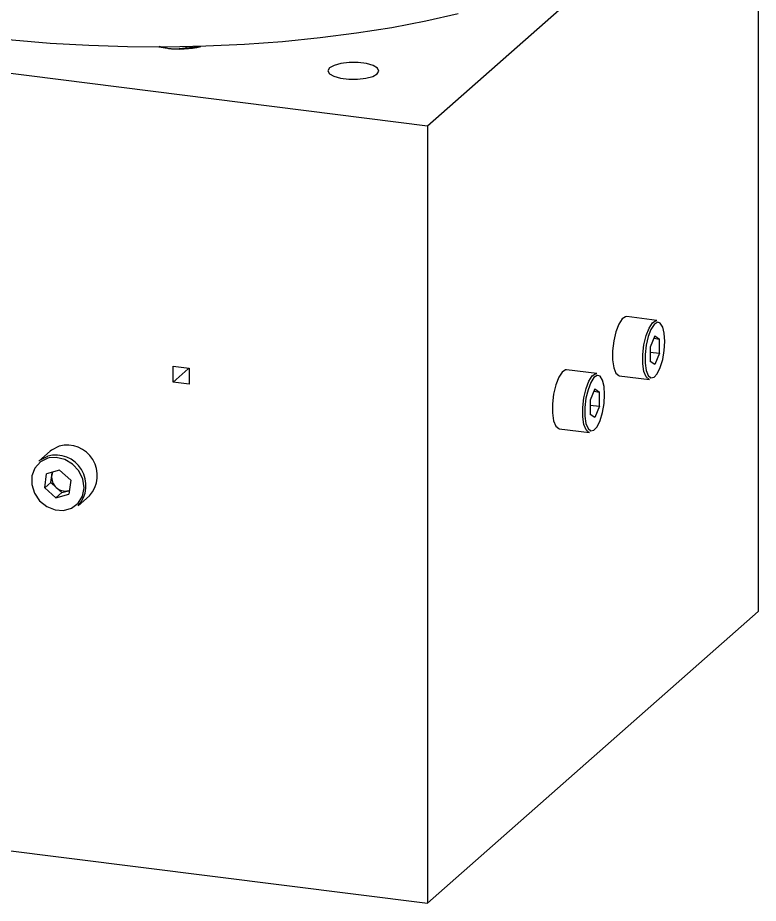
# Model space of a CAD drawing. Header units: millimetres. Extents: x -117 to 822, y -67 to 297.
# Drawn here: x 313.28 to 330.7, y 78.11 to 98.94 of the extents above; entities that cross this region are included whole.
import ezdxf

# ---------------------------------------------------------------- set-up
doc = ezdxf.new("R2010")
doc.units = ezdxf.units.MM

msp = doc.modelspace()

# ---------------------------------------------------------------- linework, layer by layer
at = {"color": 7, "linetype": 'Continuous', "lineweight": 25}
for p, q in [((322.9243, 96.3974), (330.7025, 103.2571)), ((330.7025, 103.2571), (330.7025, 84.9666)), ((316.6073, 98.2664), (316.8007, 98.2188)), ((317.2327, 98.262), (317.2327, 98.2317)), ((317.2327, 98.2317), (317.5902, 98.2618)), ((311.5123, 97.8352), (322.9243, 96.3974)), ((322.9243, 96.3974), (322.9243, 78.1069)), ((328.3189, 91.8163), (327.608, 91.9058)), ((328.2688, 91.4514), (328.1603, 91.1885)), ((328.2688, 91.4514), (328.3774, 91.38)), ((328.2462, 91.3965), (328.3774, 91.38)), ((328.3774, 91.0456), (328.3774, 91.38)), ((328.1603, 91.1885), (328.1603, 90.8541)), ((328.1603, 91.073), (328.3774, 91.0456)), ((328.3774, 91.0456), (328.2688, 90.7827)), ((328.2688, 90.7827), (328.1603, 90.8541)), ((316.9377, 90.3634), (316.9377, 90.7405)), ((316.9377, 90.7405), (317.3118, 90.6934)), ((317.2912, 90.6752), (316.9377, 90.3634)), ((317.2912, 90.6752), (317.2912, 90.696)), ((317.3118, 90.6726), (317.2912, 90.6752)), ((317.3118, 90.6934), (317.3118, 90.3163)), ((326.9047, 90.569), (326.1938, 90.6586)), ((327.433, 90.5168), (328.1439, 90.4272)), ((317.3118, 90.3163), (316.9377, 90.3634)), ((326.8546, 90.2042), (326.7461, 89.9412)), ((326.8546, 90.2042), (326.9632, 90.1327)), ((326.832, 90.1493), (326.9632, 90.1327)), ((326.9632, 89.7984), (326.9632, 90.1327)), ((326.7461, 89.9412), (326.7461, 89.6069)), ((326.7461, 89.8258), (326.9632, 89.7984)), ((326.9632, 89.7984), (326.8546, 89.5355)), ((326.8546, 89.5355), (326.7461, 89.6069)), ((326.0188, 89.2696), (326.7297, 89.18)), ((314.0426, 88.7435), (313.7739, 88.5065)), ((313.9162, 87.88), (313.9598, 88.206)), ((314.2663, 88.295), (313.9598, 88.206)), ((314.0576, 88.0048), (314.0794, 88.1677)), ((314.0794, 88.1677), (314.0896, 88.2437)), ((314.2663, 88.295), (314.5293, 88.0581)), ((314.0576, 88.0048), (313.9162, 87.88)), ((314.0576, 88.0048), (314.1891, 87.8863)), ((314.5293, 88.0581), (314.4857, 87.7322)), ((313.9162, 87.88), (314.1792, 87.6431)), ((314.3206, 87.7679), (314.1792, 87.6431)), ((314.1792, 87.6431), (314.4857, 87.7322)), ((314.1891, 87.8863), (314.3206, 87.7679)), ((314.3206, 87.7679), (314.4739, 87.8124)), ((314.4739, 87.8124), (314.4975, 87.8206)), ((314.4739, 87.8124), (314.4974, 87.8192)), ((314.6999, 87.4565), (314.9686, 87.6935)), ((322.9243, 78.1069), (330.7025, 84.9666)), ((302.3452, 80.6996), (322.9243, 78.1069))]:
    msp.add_line(p, q, dxfattribs=at)
at = {"color": 8, "linetype": 'Continuous', "lineweight": 25}
msp.add_line((314.0192, 88.5822), (313.987, 88.5739), dxfattribs=at)
at = {"color": 7, "linetype": 'Continuous', "lineweight": 25, "flags": 128}
for points in [[(312.2812, 98.5133), (313.1529, 98.416), (314.0444, 98.3413), (314.9505, 98.2895), (315.8657, 98.261), (316.7849, 98.2559), (317.7025, 98.2743), (318.6132, 98.3161), (319.5116, 98.3809), (320.3925, 98.4685), (321.2507, 98.5784), (322.0812, 98.7098), (322.879, 98.862), (323.6395, 99.0341)], [(320.6175, 97.7571), (320.5788, 97.6888), (320.6124, 97.6203), (320.7144, 97.5597), (320.8724, 97.5144), (321.0673, 97.4898), (321.2757, 97.489), (321.4723, 97.5119), (321.6336, 97.5559), (321.74, 97.6156), (321.7787, 97.6839), (321.745, 97.7524), (321.6431, 97.813), (321.4851, 97.8583), (321.2902, 97.8829), (321.0818, 97.8837), (320.8852, 97.8608), (320.7239, 97.8168), (320.6175, 97.7571)], [(327.608, 91.9058), (327.5813, 91.9047), (327.5001, 91.851), (327.4211, 91.728), (327.3529, 91.549), (327.3029, 91.3335), (327.2764, 91.1047), (327.2764, 90.8874), (327.3029, 90.7053), (327.3529, 90.5779), (327.4211, 90.5193), (327.433, 90.5168)], [(328.336, 91.7722), (328.3261, 91.7708), (328.2496, 91.7202), (328.1751, 91.6042), (328.1108, 91.4355), (328.0636, 91.2322), (328.0387, 91.0165), (328.0387, 90.8116), (328.0636, 90.6399), (328.1108, 90.5199), (328.1751, 90.4645), (328.1777, 90.4638)], [(326.1938, 90.6586), (326.1671, 90.6575), (326.0859, 90.6038), (326.0069, 90.4808), (325.9387, 90.3018), (325.8886, 90.0863), (325.8622, 89.8574), (325.8622, 89.6402), (325.8886, 89.458), (325.9387, 89.3307), (326.0069, 89.272), (326.0188, 89.2696)], [(326.9217, 90.525), (326.9119, 90.5236), (326.8354, 90.473), (326.7609, 90.357), (326.6966, 90.1883), (326.6494, 89.985), (326.6245, 89.7693), (326.6245, 89.5644), (326.6494, 89.3927), (326.6966, 89.2726), (326.7609, 89.2173), (326.7635, 89.2166)], [(314.2556, 88.86), (314.0726, 88.7682), (314.0426, 88.7435)], [(313.987, 88.5739), (313.8145, 88.4873), (313.6863, 88.3446), (313.6161, 88.1611), (313.6117, 87.9569), (313.6736, 87.754), (313.7949, 87.5744), (313.9626, 87.4375), (314.1585, 87.3583), (314.3614, 87.3452), (314.5492, 87.3998), (314.7017, 87.516), (314.8022, 87.6814), (314.84, 87.8779), (314.8109, 88.0843), (314.718, 88.2782), (314.5715, 88.4386), (314.3872, 88.5481), (314.1851, 88.5949), (314.0192, 88.5822)], [(313.7739, 88.5065), (313.8039, 88.5312), (313.9869, 88.623)]]:
    msp.add_lwpolyline(points, dxfattribs=at)
at = {"color": 8, "linetype": 'Continuous', "lineweight": 25, "flags": 128}
for points in [[(328.1439, 90.4272), (328.132, 90.4297), (328.0638, 90.4884), (328.0138, 90.6157), (327.9873, 90.7978), (327.9873, 91.0151), (328.0138, 91.2439), (328.0638, 91.4595), (328.132, 91.6385), (328.211, 91.7614), (328.2922, 91.8151), (328.3189, 91.8163)], [(328.5022, 91.3228), (328.4896, 91.5137), (328.453, 91.6616), (328.3965, 91.7505), (328.336, 91.7722)], [(328.1777, 90.4638), (328.2496, 90.4799), (328.3261, 90.5643), (328.3965, 90.7087), (328.453, 90.8972), (328.4896, 91.1096), (328.5022, 91.3228)], [(326.7297, 89.18), (326.7178, 89.1825), (326.6496, 89.2412), (326.5996, 89.3685), (326.5731, 89.5506), (326.5731, 89.7679), (326.5996, 89.9967), (326.6496, 90.2123), (326.7178, 90.3912), (326.7968, 90.5142), (326.878, 90.5679), (326.9047, 90.569)], [(327.088, 90.0756), (327.0753, 90.2665), (327.0388, 90.4144), (326.9823, 90.5033), (326.9217, 90.525)], [(326.7635, 89.2166), (326.8354, 89.2327), (326.9119, 89.3171), (326.9823, 89.4614), (327.0388, 89.65), (327.0753, 89.8624), (327.088, 90.0756)]]:
    msp.add_lwpolyline(points, dxfattribs=at)
at = {"color": 7, "linetype": 'Continuous', "lineweight": 25}
for centre, radius, start, end in [((316.9974, 99.8487), 1.6418, 256.09418, 263.12009), ((317.0801, 100.3549), 2.1543, 262.5487, 283.69684), ((314.4418, 88.1727), 0.7121, 317.71373, 105.15986), ((314.1771, 87.9381), 0.7108, 317.35122, 105.52237), ((314.4043, 88.1323), 0.3269, 173.77768, 228.81256), ((314.3392, 88.1339), 0.262, 154.27863, 172.58556), ((314.3984, 88.1071), 0.3042, 226.52559, 284.36816)]:
    msp.add_arc(centre, radius, start, end, dxfattribs=at)
msp.add_open_spline([(316.8007, 98.2188), (316.84, 98.2148), (316.9862, 98.2001), (317.1286, 98.2184), (317.2327, 98.2317)], degree=3, knots=[0, 0, 0, 0, 0.2686336, 1, 1, 1, 1], dxfattribs=at)

doc.saveas('drawing.dxf')
